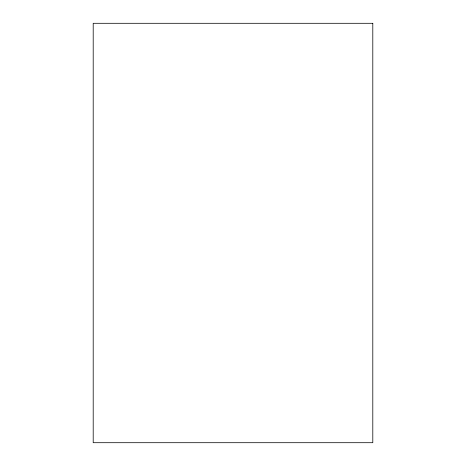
<?xml version="1.0" encoding="UTF-8"?>
<svg xmlns="http://www.w3.org/2000/svg" width="466" height="466" viewBox="0 0 466 466"><rect width="100%" height="100%" fill="white"/><g stroke="black" fill="none" stroke-linecap="round" stroke-linejoin="round"><path stroke-width="0.7" d="M372.8 23.3L93.2 23.3L93.2 442.7L372.8 442.7L372.8 23.3"/></g></svg>
